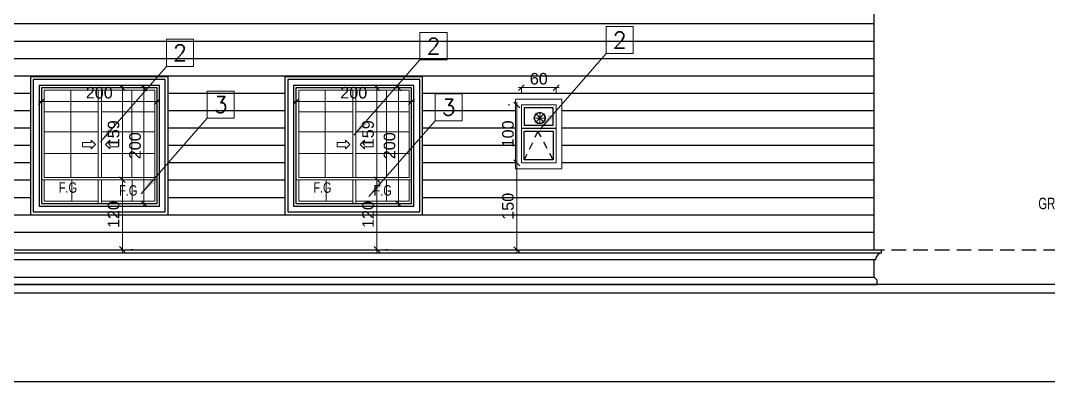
# Model space of a CAD drawing. Header units: millimetres. Extents: x -11627 to -10952, y 10244 to 10588.
# Drawn here: x -11105.66 to -11087.88, y 10390.83 to 10397.06 of the extents above; entities that cross this region are included whole.
import ezdxf
from ezdxf.enums import TextEntityAlignment as Align

# ---------------------------------------------------------------- set-up
doc = ezdxf.new("R2010")
doc.units = ezdxf.units.MM
doc.header["$PDMODE"] = 35
for name, pattern in [('DOT', [0.25, 0, -0.25]), ('HIDDEN', [0.375, 0.25, -0.125]), ('HIDDEN2', [0.1875, 0.125, -0.0625])]:
    doc.linetypes.add(name, pattern=pattern)
doc.layers.get('0').update_dxf_attribs({"lineweight": 5})
doc.layers.get('DEFPOINTS').update_dxf_attribs({"lineweight": 5})
for name, color, linetype in [('A-ARROW', 1, 'Continuous'), ('A-ELEV 01', 7, 'Continuous'), ('A-ELEV FAR', 8, 'Continuous'), ('A-ELEV MOULDING', 15, 'Continuous'), ('A-ELEV WINDOW', 150, 'Continuous'), ('A-OUTER DIMENSION', 52, 'Continuous'), ('A-REFLECT UP', 8, 'HIDDEN'), ('A-ROAD', 43, 'Continuous'), ('elev - cornice', 46, 'Continuous'), ('glass', 128, 'Continuous'), ('INSERT TEXT', 1, 'Continuous')]:
    doc.layers.add(name, color=color, linetype=linetype)
for name, color, linetype, lineweight in [('A-GEN DIMS INTERNAL', 86, 'Continuous', 5), ('A-GEN-TEXT.', 3, 'Continuous', 13), ('A-LEVEL TAG', 23, 'Continuous', 9), ('A-TEXT', 3, 'Continuous', 13), ('BORDER A1', 7, 'Continuous', 100), ('DIM IN', 191, 'Continuous', 5), ('elev.', 42, 'Continuous', 5), ('Notes', 32, 'Continuous', 5), ('Title Block', 7, 'Continuous', 0)]:
    doc.layers.add(name, color=color, linetype=linetype, lineweight=lineweight)
doc.styles.add('Finish-Square', font='ROMANS.shx', dxfattribs={"height": 0.2})
doc.styles.add('frame', font='verdana.ttf', dxfattribs={"width": 5})
doc.styles.add('GROUND FLOOR XREF - option 3$0$STYLE1', font='arial.ttf', dxfattribs={"height": 0.2})
doc.styles.add('GROUND FLOOR XREF - option 3$0$VILLA GF XREF$0$ROMANC', font='romanc__.ttf')
doc.styles.add('SIMPLEX', font='romans.shx', dxfattribs={"width": 0.75})
doc.styles.add('TEXTN', font='techl___.ttf', dxfattribs={"height": 0.15})
doc.styles.add('TEXTS', font='arial.ttf', dxfattribs={"width": 0.8})
doc.dimstyles.new('D100', dxfattribs={"dimtxt": 0.2, "dimasz": 0.1, "dimexe": 0.18, "dimexo": 0.0625, "dimgap": 0.1, "dimtad": 1, "dimzin": 0, "dimdsep": 46, "dimtxsty": 'SIMPLEX', "dimblk": 'DOT1', "dimcen": 0.1, "dimse1": 1, "dimse2": 1, "dimclrd": 256, "dimclre": 256, "dimclrt": 256, "dimadec": 0, "dimazin": 0, "dimtfac": 5, "dimtix": 1, "dimtmove": 2, "dimatfit": 3, "dimfxl": 1, "dimtolj": 1, "dimtzin": 0, "dimlwd": -1, "dimlwe": -1, "dimarcsym": 0})
doc.dimstyles.new('DIM 100', dxfattribs={"dimtxt": 0.2, "dimasz": 0.1, "dimexe": 0.15, "dimexo": 0.2, "dimgap": 0.05, "dimtad": 1, "dimdec": 0, "dimlfac": 100, "dimzin": 1, "dimdsep": 46, "dimtxsty": 'GROUND FLOOR XREF - option 3$0$STYLE1', "dimblk": 'OBLIQUE', "dimcen": 0.02, "dimdle": 0.05, "dimclrd": 256, "dimclre": 6, "dimclrt": 3, "dimadec": 1, "dimazin": 0, "dimtfac": 0.9, "dimtdec": 0, "dimtix": 1, "dimtofl": 0, "dimtmove": 2, "dimatfit": 3, "dimldrblk": 'ARCHTICK', "dimfxl": 1, "dimtolj": 1, "dimtzin": 12, "dimlwd": -1, "dimlwe": -1, "dimarcsym": 0})

# ---------------------------------------------------------------- blocks, each defined once
blk = doc.blocks.new('TAG-ELE-LVL')
at = {"layer": 'A-LEVEL TAG'}
for p, q in [((-0.21, 0.35), (-0.21, 0.75)), ((-0.21, 0.75), (1.09, 0.75)), ((1.09, 0.35), (1.09, 0.75)), ((-0.21, 0.35), (1.09, 0.35)), ((0, 0), (0, 0.25))]:
    blk.add_line(p, q, dxfattribs=at)
blk.add_lwpolyline([(0, 0), (0.21, 0.25), (-0.21, 0.25)], close=True, dxfattribs=at)
at = {"layer": 'A-LEVEL TAG', "color": 251}
blk.add_solid([(-0.21, 0.25), (0, 0), (0, 0.25)], dxfattribs=at)
at = {"layer": 'A-LEVEL TAG', "color": 50, "style": 'TEXTS', "width": 0.75}
blk.add_attdef('FLOOR-NAME', text='', height=0.25, dxfattribs=at).set_placement((-0.21, 0.8), align=Align.BOTTOM_LEFT)
blk.add_attdef('LVL', text='', height=0.225, dxfattribs=at).set_placement((0.44, 0.55), align=Align.MIDDLE_CENTER)
at = {"layer": 'A-LEVEL TAG', "color": 50, "style": 'TEXTN', "width": 0.75}
blk.add_attdef('-', (0.361, 0.07), '', height=0.175, dxfattribs=at)
blk = doc.blocks.new('DOT1')
at = {"color": 0}
for p, q in [((0, -2), (0, 2)), ((-2, 0), (2, 0))]:
    blk.add_line(p, q, dxfattribs=at)
blk.add_circle((0, 0), 0.54, dxfattribs=at)
blk = doc.blocks.new('*D232')
at = {"layer": 'A-OUTER DIMENSION', "transparency": 16777216}
blk.add_line((-11084.785, 10405.91), (-11084.785, 10392.449), dxfattribs=at)
at = {"layer": 'DEFPOINTS', "color": 0, "transparency": 16777216}
for p in [(-11090.059, 10406.01, 0.002), (-11088.432, 10392.349), (-11084.785, 10392.349)]:
    blk.add_point(p, dxfattribs=at)
at = {"layer": 'A-OUTER DIMENSION', "transparency": 16777216, "xscale": 0.1, "yscale": 0.1, "zscale": 0.1}
for p, rotation in [((-11084.785, 10406.01), 90), ((-11084.785, 10392.349), 270)]:
    blk.add_blockref('DOT1', p, dxfattribs=dict(at, rotation=rotation))
at = {"layer": 'A-OUTER DIMENSION', "transparency": 16777216, "insert": (-11084.564, 10399.57), "char_height": 0.2, "attachment_point": 5, "rotation": 90, "style": 'SIMPLEX'}
blk.add_mtext('\\A1;13.66', dxfattribs=at)
blk = doc.blocks.new('_Oblique')
at = {"color": 0, "linetype": 'ByBlock', "lineweight": -2}
blk.add_line((-0.5, -0.5), (0.5, 0.5), dxfattribs=at)
blk = doc.blocks.new('*D267')
at = {"layer": 'A-GEN DIMS INTERNAL', "color": 6, "linetype": 'DOT', "transparency": 16777216}
for p, q in [((-11096.996, 10395.8), (-11096.996, 10396.05)), ((-11096.396, 10395.8), (-11096.396, 10396.05))]:
    blk.add_line(p, q, dxfattribs=at)
at = {"layer": 'A-GEN DIMS INTERNAL', "transparency": 16777216}
blk.add_line((-11097.046, 10395.9), (-11096.346, 10395.9), dxfattribs=at)
at = {"layer": 'DEFPOINTS', "color": 0, "transparency": 16777216}
for p in [(-11096.396, 10395.9), (-11096.996, 10395.6, 0), (-11096.396, 10395.6, 0)]:
    blk.add_point(p, dxfattribs=at)
at = {"layer": 'A-GEN DIMS INTERNAL', "transparency": 16777216, "xscale": 0.1, "yscale": 0.1, "zscale": 0.1, "rotation": 180}
blk.add_blockref('_Oblique', (-11096.996, 10395.9), dxfattribs=at)
at = {"layer": 'A-GEN DIMS INTERNAL', "transparency": 16777216, "xscale": 0.1, "yscale": 0.1, "zscale": 0.1}
blk.add_blockref('_Oblique', (-11096.396, 10395.9), dxfattribs=at)
at = {"layer": 'A-GEN DIMS INTERNAL', "color": 3, "transparency": 16777216, "insert": (-11096.696, 10396.052), "char_height": 0.2, "attachment_point": 5, "style": 'GROUND FLOOR XREF - option 3$0$STYLE1'}
blk.add_mtext('\\A1;60', dxfattribs=at)
blk = doc.blocks.new('_ArchTick')
at = {"color": 0, "linetype": 'ByBlock', "const_width": 0.15}
blk.add_lwpolyline([(-0.5, -0.5), (0.5, 0.5)], dxfattribs=at)
blk = doc.blocks.new('*D268')
at = {"layer": 'A-GEN DIMS INTERNAL', "color": 6, "linetype": 'DOT', "transparency": 16777216}
for p, q in [((-11097.196, 10395.6), (-11097.226, 10395.6)), ((-11097.196, 10394.6), (-11097.226, 10394.6))]:
    blk.add_line(p, q, dxfattribs=at)
at = {"layer": 'A-GEN DIMS INTERNAL', "transparency": 16777216}
blk.add_line((-11097.076, 10395.65), (-11097.076, 10394.55), dxfattribs=at)
at = {"layer": 'DEFPOINTS', "color": 0, "transparency": 16777216}
for p in [(-11096.996, 10395.6), (-11097.076, 10394.6), (-11096.996, 10394.6)]:
    blk.add_point(p, dxfattribs=at)
at = {"layer": 'A-GEN DIMS INTERNAL', "transparency": 16777216, "xscale": 0.1, "yscale": 0.1, "zscale": 0.1}
for p, rotation in [((-11097.076, 10395.6), 90), ((-11097.076, 10394.6), 270)]:
    blk.add_blockref('_Oblique', p, dxfattribs=dict(at, rotation=rotation))
at = {"layer": 'A-GEN DIMS INTERNAL', "color": 3, "transparency": 16777216, "insert": (-11097.228, 10395.1), "char_height": 0.2, "attachment_point": 5, "rotation": 90, "style": 'GROUND FLOOR XREF - option 3$0$STYLE1'}
blk.add_mtext('\\A1;100', dxfattribs=at)
blk = doc.blocks.new('*D269')
at = {"layer": 'A-GEN DIMS INTERNAL', "color": 6, "linetype": 'DOT', "transparency": 16777216}
for p, q in [((-11097.196, 10394.6), (-11097.226, 10394.6)), ((-11097.226, 10393.1), (-11097.226, 10393.1))]:
    blk.add_line(p, q, dxfattribs=at)
at = {"layer": 'A-GEN DIMS INTERNAL', "transparency": 16777216}
blk.add_line((-11097.076, 10394.65), (-11097.076, 10393.05), dxfattribs=at)
at = {"layer": 'DEFPOINTS', "color": 0, "transparency": 16777216}
for p in [(-11096.996, 10394.6), (-11097.076, 10393.1), (-11097.026, 10393.1, 0)]:
    blk.add_point(p, dxfattribs=at)
at = {"layer": 'A-GEN DIMS INTERNAL', "transparency": 16777216, "xscale": 0.1, "yscale": 0.1, "zscale": 0.1}
for p, rotation in [((-11097.076, 10394.6), 90), ((-11097.076, 10393.1), 270)]:
    blk.add_blockref('_Oblique', p, dxfattribs=dict(at, rotation=rotation))
at = {"layer": 'A-GEN DIMS INTERNAL', "color": 3, "transparency": 16777216, "insert": (-11097.228, 10393.85), "char_height": 0.2, "attachment_point": 5, "rotation": 90, "style": 'GROUND FLOOR XREF - option 3$0$STYLE1'}
blk.add_mtext('\\A1;150', dxfattribs=at)
blk = doc.blocks.new('*D256')
at = {"layer": 'A-GEN DIMS INTERNAL', "color": 6, "linetype": 'DOT', "transparency": 16777216}
for p, q in [((-11099.096, 10395.896), (-11099.274, 10395.896)), ((-11099.096, 10393.896), (-11099.274, 10393.896))]:
    blk.add_line(p, q, dxfattribs=at)
at = {"layer": 'A-GEN DIMS INTERNAL', "transparency": 16777216}
blk.add_line((-11099.124, 10395.946), (-11099.124, 10393.846), dxfattribs=at)
at = {"layer": 'DEFPOINTS', "color": 0, "transparency": 16777216}
for p in [(-11098.896, 10395.896, 5.556), (-11099.124, 10393.896), (-11098.896, 10393.896, 5.556)]:
    blk.add_point(p, dxfattribs=at)
at = {"layer": 'A-GEN DIMS INTERNAL', "transparency": 16777216, "xscale": 0.1, "yscale": 0.1, "zscale": 0.1}
for p, rotation in [((-11099.124, 10395.896), 90), ((-11099.124, 10393.896), 270)]:
    blk.add_blockref('_Oblique', p, dxfattribs=dict(at, rotation=rotation))
at = {"layer": 'A-GEN DIMS INTERNAL', "color": 3, "transparency": 16777216, "insert": (-11099.276, 10394.896), "char_height": 0.2, "attachment_point": 5, "rotation": 90, "style": 'GROUND FLOOR XREF - option 3$0$STYLE1'}
blk.add_mtext('\\A1;200', dxfattribs=at)
blk = doc.blocks.new('*D257')
at = {"layer": 'A-GEN DIMS INTERNAL', "transparency": 16777216}
blk.add_line((-11099.495, 10394.36), (-11099.495, 10393.055), dxfattribs=at)
at = {"layer": 'A-GEN DIMS INTERNAL', "color": 6, "linetype": 'DOT', "transparency": 16777216}
for p, q in [((-11099.313, 10394.31), (-11099.345, 10394.31)), ((-11099.311, 10393.105), (-11099.345, 10393.105))]:
    blk.add_line(p, q, dxfattribs=at)
at = {"layer": 'DEFPOINTS', "color": 0, "transparency": 16777216}
for p in [(-11099.513, 10394.31, 5.556), (-11099.511, 10393.105, -0.006), (-11099.495, 10393.105)]:
    blk.add_point(p, dxfattribs=at)
at = {"layer": 'A-GEN DIMS INTERNAL', "transparency": 16777216, "xscale": 0.1, "yscale": 0.1, "zscale": 0.1}
for p, rotation in [((-11099.495, 10394.31), 90), ((-11099.495, 10393.105), 270)]:
    blk.add_blockref('_Oblique', p, dxfattribs=dict(at, rotation=rotation))
at = {"layer": 'A-GEN DIMS INTERNAL', "color": 3, "transparency": 16777216, "insert": (-11099.647, 10393.708), "char_height": 0.2, "attachment_point": 5, "rotation": 90, "style": 'GROUND FLOOR XREF - option 3$0$STYLE1'}
blk.add_mtext('\\A1;120', dxfattribs=at)
blk = doc.blocks.new('*D258')
at = {"layer": 'A-GEN DIMS INTERNAL', "color": 6, "linetype": 'DOT', "transparency": 16777216}
for p, q in [((-11100.895, 10395.696), (-11100.895, 10395.509)), ((-11098.896, 10395.696), (-11098.896, 10395.509))]:
    blk.add_line(p, q, dxfattribs=at)
at = {"layer": 'A-GEN DIMS INTERNAL', "transparency": 16777216}
blk.add_line((-11100.945, 10395.659), (-11098.846, 10395.659), dxfattribs=at)
at = {"layer": 'DEFPOINTS', "color": 0, "transparency": 16777216}
for p in [(-11100.895, 10395.896), (-11098.896, 10395.896), (-11098.896, 10395.659)]:
    blk.add_point(p, dxfattribs=at)
at = {"layer": 'A-GEN DIMS INTERNAL', "transparency": 16777216, "xscale": 0.1, "yscale": 0.1, "zscale": 0.1, "rotation": 180}
blk.add_blockref('_Oblique', (-11100.895, 10395.659), dxfattribs=at)
at = {"layer": 'A-GEN DIMS INTERNAL', "transparency": 16777216, "xscale": 0.1, "yscale": 0.1, "zscale": 0.1}
blk.add_blockref('_Oblique', (-11098.896, 10395.659), dxfattribs=at)
at = {"layer": 'A-GEN DIMS INTERNAL', "color": 3, "transparency": 16777216, "insert": (-11099.895, 10395.811), "char_height": 0.2, "attachment_point": 5, "style": 'GROUND FLOOR XREF - option 3$0$STYLE1'}
blk.add_mtext('\\A1;200', dxfattribs=at)
blk = doc.blocks.new('*D259')
at = {"layer": 'A-GEN DIMS INTERNAL', "transparency": 16777216}
blk.add_line((-11099.495, 10394.26), (-11099.495, 10395.946), dxfattribs=at)
at = {"layer": 'A-GEN DIMS INTERNAL', "color": 6, "linetype": 'DOT', "transparency": 16777216}
for p, q in [((-11099.295, 10395.896), (-11099.345, 10395.896)), ((-11099.295, 10394.31), (-11099.345, 10394.31))]:
    blk.add_line(p, q, dxfattribs=at)
at = {"layer": 'DEFPOINTS', "color": 0, "transparency": 16777216}
for p in [(-11099.495, 10395.896), (-11099.495, 10395.896), (-11099.495, 10394.31, -5.556)]:
    blk.add_point(p, dxfattribs=at)
at = {"layer": 'A-GEN DIMS INTERNAL', "transparency": 16777216, "xscale": 0.1, "yscale": 0.1, "zscale": 0.1}
for p, rotation in [((-11099.495, 10395.896), 90), ((-11099.495, 10394.31), 270)]:
    blk.add_blockref('_Oblique', p, dxfattribs=dict(at, rotation=rotation))
at = {"layer": 'A-GEN DIMS INTERNAL', "color": 3, "transparency": 16777216, "insert": (-11099.647, 10395.103), "char_height": 0.2, "attachment_point": 5, "rotation": 90, "style": 'GROUND FLOOR XREF - option 3$0$STYLE1'}
blk.add_mtext('\\A1;159', dxfattribs=at)
blk = doc.blocks.new('*D252')
at = {"layer": 'A-GEN DIMS INTERNAL', "color": 6, "linetype": 'DOT', "transparency": 16777216}
for p, q in [((-11103.496, 10395.896), (-11103.674, 10395.896)), ((-11103.496, 10393.896), (-11103.674, 10393.896))]:
    blk.add_line(p, q, dxfattribs=at)
at = {"layer": 'A-GEN DIMS INTERNAL', "transparency": 16777216}
blk.add_line((-11103.524, 10395.946), (-11103.524, 10393.846), dxfattribs=at)
at = {"layer": 'DEFPOINTS', "color": 0, "transparency": 16777216}
for p in [(-11103.296, 10395.896, 5.556), (-11103.524, 10393.896), (-11103.296, 10393.896, 5.556)]:
    blk.add_point(p, dxfattribs=at)
at = {"layer": 'A-GEN DIMS INTERNAL', "transparency": 16777216, "xscale": 0.1, "yscale": 0.1, "zscale": 0.1}
for p, rotation in [((-11103.524, 10395.896), 90), ((-11103.524, 10393.896), 270)]:
    blk.add_blockref('_Oblique', p, dxfattribs=dict(at, rotation=rotation))
at = {"layer": 'A-GEN DIMS INTERNAL', "color": 3, "transparency": 16777216, "insert": (-11103.676, 10394.896), "char_height": 0.2, "attachment_point": 5, "rotation": 90, "style": 'GROUND FLOOR XREF - option 3$0$STYLE1'}
blk.add_mtext('\\A1;200', dxfattribs=at)
blk = doc.blocks.new('*D253')
at = {"layer": 'A-GEN DIMS INTERNAL', "transparency": 16777216}
blk.add_line((-11103.895, 10394.36), (-11103.895, 10393.055), dxfattribs=at)
at = {"layer": 'A-GEN DIMS INTERNAL', "color": 6, "linetype": 'DOT', "transparency": 16777216}
for p, q in [((-11103.713, 10394.31), (-11103.745, 10394.31)), ((-11103.711, 10393.105), (-11103.745, 10393.105))]:
    blk.add_line(p, q, dxfattribs=at)
at = {"layer": 'DEFPOINTS', "color": 0, "transparency": 16777216}
for p in [(-11103.913, 10394.31, 5.556), (-11103.911, 10393.105, -0.006), (-11103.895, 10393.105)]:
    blk.add_point(p, dxfattribs=at)
at = {"layer": 'A-GEN DIMS INTERNAL', "transparency": 16777216, "xscale": 0.1, "yscale": 0.1, "zscale": 0.1}
for p, rotation in [((-11103.895, 10394.31), 90), ((-11103.895, 10393.105), 270)]:
    blk.add_blockref('_Oblique', p, dxfattribs=dict(at, rotation=rotation))
at = {"layer": 'A-GEN DIMS INTERNAL', "color": 3, "transparency": 16777216, "insert": (-11104.047, 10393.708), "char_height": 0.2, "attachment_point": 5, "rotation": 90, "style": 'GROUND FLOOR XREF - option 3$0$STYLE1'}
blk.add_mtext('\\A1;120', dxfattribs=at)
blk = doc.blocks.new('*D254')
at = {"layer": 'A-GEN DIMS INTERNAL', "color": 6, "linetype": 'DOT', "transparency": 16777216}
for p, q in [((-11105.295, 10395.696), (-11105.295, 10395.509)), ((-11103.296, 10395.696), (-11103.296, 10395.509))]:
    blk.add_line(p, q, dxfattribs=at)
at = {"layer": 'A-GEN DIMS INTERNAL', "transparency": 16777216}
blk.add_line((-11105.345, 10395.659), (-11103.246, 10395.659), dxfattribs=at)
at = {"layer": 'DEFPOINTS', "color": 0, "transparency": 16777216}
for p in [(-11105.295, 10395.896), (-11103.296, 10395.896), (-11103.296, 10395.659)]:
    blk.add_point(p, dxfattribs=at)
at = {"layer": 'A-GEN DIMS INTERNAL', "transparency": 16777216, "xscale": 0.1, "yscale": 0.1, "zscale": 0.1, "rotation": 180}
blk.add_blockref('_Oblique', (-11105.295, 10395.659), dxfattribs=at)
at = {"layer": 'A-GEN DIMS INTERNAL', "transparency": 16777216, "xscale": 0.1, "yscale": 0.1, "zscale": 0.1}
blk.add_blockref('_Oblique', (-11103.296, 10395.659), dxfattribs=at)
at = {"layer": 'A-GEN DIMS INTERNAL', "color": 3, "transparency": 16777216, "insert": (-11104.295, 10395.811), "char_height": 0.2, "attachment_point": 5, "style": 'GROUND FLOOR XREF - option 3$0$STYLE1'}
blk.add_mtext('\\A1;200', dxfattribs=at)
blk = doc.blocks.new('*D255')
at = {"layer": 'A-GEN DIMS INTERNAL', "transparency": 16777216}
blk.add_line((-11103.895, 10394.26), (-11103.895, 10395.946), dxfattribs=at)
at = {"layer": 'A-GEN DIMS INTERNAL', "color": 6, "linetype": 'DOT', "transparency": 16777216}
for p, q in [((-11103.695, 10395.896), (-11103.745, 10395.896)), ((-11103.695, 10394.31), (-11103.745, 10394.31))]:
    blk.add_line(p, q, dxfattribs=at)
at = {"layer": 'DEFPOINTS', "color": 0, "transparency": 16777216}
for p in [(-11103.895, 10395.896), (-11103.895, 10395.896), (-11103.895, 10394.31, -5.556)]:
    blk.add_point(p, dxfattribs=at)
at = {"layer": 'A-GEN DIMS INTERNAL', "transparency": 16777216, "xscale": 0.1, "yscale": 0.1, "zscale": 0.1}
for p, rotation in [((-11103.895, 10395.896), 90), ((-11103.895, 10394.31), 270)]:
    blk.add_blockref('_Oblique', p, dxfattribs=dict(at, rotation=rotation))
at = {"layer": 'A-GEN DIMS INTERNAL', "color": 3, "transparency": 16777216, "insert": (-11104.047, 10395.103), "char_height": 0.2, "attachment_point": 5, "rotation": 90, "style": 'GROUND FLOOR XREF - option 3$0$STYLE1'}
blk.add_mtext('\\A1;159', dxfattribs=at)
blk = doc.blocks.new('Finish-Square')
at = {"color": 0}
blk.add_lwpolyline([(-0.15, -0.15), (0.15, -0.15), (0.15, 0.15), (-0.15, 0.15)], close=True, dxfattribs=at)
at = {"color": 0, "style": 'Finish-Square'}
blk.add_attdef('1', text='', height=0.18, dxfattribs=at).set_placement((0, 0), align=Align.MIDDLE_CENTER)
blk = doc.blocks.new('ADM FRAME-A2')
at = {"layer": 'BORDER A1', "lineweight": 25}
blk.add_lwpolyline([(-58.529, 2.457), (-11.557, 2.457), (-11.557, 40.943), (-58.529, 40.943)], close=True, dxfattribs=at)
blk = doc.blocks.new('2')
at = {"layer": 'INSERT TEXT', "color": 9}
for p, q in [((-11090.896, 10396.999, -0.002), (-11113.096, 10396.999, -0.006)), ((-11090.896, 10396.699, -0.002), (-11113.096, 10396.699, -0.006)), ((-11090.896, 10396.399, -0.002), (-11113.096, 10396.399, -0.006)), ((-11090.896, 10396.099, -0.002), (-11113.096, 10396.099, -0.006)), ((-11105.486, 10395.799, -0.005), (-11113.096, 10395.799, -0.006)), ((-11101.086, 10395.799, -0.004), (-11103.104, 10395.799, -0.004)), ((-11090.896, 10395.799, -0.002), (-11098.704, 10395.799, -0.004)), ((-11105.486, 10395.499, -0.005), (-11106.996, 10395.499, -0.005)), ((-11101.086, 10395.499, -0.004), (-11103.104, 10395.499, -0.004)), ((-11097.096, 10395.499, -0.003), (-11098.704, 10395.499, -0.004)), ((-11090.896, 10395.499, -0.002), (-11096.296, 10395.499, -0.003)), ((-11105.486, 10395.199, -0.005), (-11106.996, 10395.199, -0.005)), ((-11101.086, 10395.199, -0.004), (-11103.104, 10395.199, -0.004)), ((-11097.096, 10395.199, -0.003), (-11098.704, 10395.199, -0.004)), ((-11090.896, 10395.199, -0.002), (-11096.296, 10395.199, -0.003)), ((-11105.486, 10394.899, -0.005), (-11106.996, 10394.899, -0.005)), ((-11101.086, 10394.899, -0.004), (-11103.104, 10394.899, -0.004)), ((-11097.096, 10394.899, -0.003), (-11098.704, 10394.899, -0.004)), ((-11090.896, 10394.899, -0.002), (-11096.296, 10394.899, -0.003)), ((-11105.486, 10394.599, -0.005), (-11106.996, 10394.599, -0.005)), ((-11101.086, 10394.599, -0.004), (-11103.104, 10394.599, -0.004)), ((-11097.096, 10394.599, -0.003), (-11098.704, 10394.599, -0.004)), ((-11090.896, 10394.599, -0.002), (-11096.296, 10394.599, -0.003)), ((-11105.486, 10394.299, -0.005), (-11113.096, 10394.299, -0.006)), ((-11101.086, 10394.299, -0.004), (-11103.104, 10394.299, -0.004)), ((-11090.896, 10394.299, -0.002), (-11098.704, 10394.299, -0.004)), ((-11105.486, 10393.999, -0.005), (-11113.096, 10393.999, -0.006)), ((-11101.086, 10393.999, -0.004), (-11103.104, 10393.999, -0.004)), ((-11090.896, 10393.999, -0.002), (-11098.704, 10393.999, -0.004)), ((-11090.896, 10393.699, -0.002), (-11113.096, 10393.699, -0.006)), ((-11090.896, 10393.399, -0.002), (-11113.096, 10393.399, -0.006))]:
    blk.add_line(p, q, dxfattribs=at)

msp = doc.modelspace()

# ---------------------------------------------------------------- linework, layer by layer
at = {"layer": 'A-ARROW', "lineweight": 15, "elevation": -0.006}
for points in [[(-11104.435, 10394.843), (-11104.361, 10394.917), (-11104.435, 10394.991), (-11104.435, 10394.954), (-11104.584, 10394.954), (-11104.584, 10394.88), (-11104.435, 10394.88)], [(-11104.111, 10394.843), (-11104.185, 10394.917), (-11104.111, 10394.991), (-11104.111, 10394.954), (-11103.962, 10394.954), (-11103.962, 10394.88), (-11104.111, 10394.88)], [(-11100.035, 10394.843), (-11099.961, 10394.917), (-11100.035, 10394.991), (-11100.035, 10394.954), (-11100.184, 10394.954), (-11100.184, 10394.88), (-11100.035, 10394.88)], [(-11099.711, 10394.843), (-11099.785, 10394.917), (-11099.711, 10394.991), (-11099.711, 10394.954), (-11099.562, 10394.954), (-11099.562, 10394.88), (-11099.711, 10394.88)]]:
    msp.add_lwpolyline(points, close=True, dxfattribs=at)
at = {"layer": 'A-ELEV 01'}
msp.add_line((-11090.896, 10393.099, -0.002), (-11090.896, 10402.56, -0.009), dxfattribs=at)
at = {"layer": 'A-ELEV FAR', "color": 8, "linetype": 'HIDDEN2'}
for p, q in [((-11096.711, 10395.15), (-11096.946, 10394.65, -0.001)), ((-11096.446, 10394.65, -0.001), (-11096.711, 10395.15))]:
    msp.add_line(p, q, dxfattribs=at)
at = {"layer": 'A-ELEV MOULDING'}
msp.add_line((-11077.705, 10392.499, -0.002), (-11123.305, 10392.499, -0.002), dxfattribs=at)
for points in [[(-11105.486, 10396.088), (-11105.486, 10393.704), (-11103.104, 10393.704), (-11103.104, 10396.088)], [(-11105.436, 10396.038), (-11105.436, 10393.754), (-11103.154, 10393.754), (-11103.154, 10396.038)], [(-11101.086, 10396.088), (-11101.086, 10393.704), (-11098.704, 10393.704), (-11098.704, 10396.088)], [(-11101.036, 10396.038), (-11101.036, 10393.754), (-11098.754, 10393.754), (-11098.754, 10396.038)], [(-11105.336, 10395.938), (-11105.336, 10393.854), (-11103.254, 10393.854), (-11103.254, 10395.938)], [(-11105.295, 10395.896), (-11105.295, 10393.896), (-11103.296, 10393.896), (-11103.296, 10395.896)], [(-11100.936, 10395.938), (-11100.936, 10393.854), (-11098.854, 10393.854), (-11098.854, 10395.938)], [(-11100.895, 10395.896), (-11100.895, 10393.896), (-11098.896, 10393.896), (-11098.896, 10395.896)]]:
    msp.add_lwpolyline(points, close=True, dxfattribs=at)
at = {"layer": 'A-ELEV WINDOW', "lineweight": 15}
for p, q in [((-11104.788, 10395.855), (-11105.245, 10395.855)), ((-11104.788, 10394.35), (-11104.788, 10395.855)), ((-11104.312, 10395.855), (-11104.312, 10394.35)), ((-11104.312, 10395.855), (-11103.731, 10395.855)), ((-11104.257, 10395.855), (-11104.257, 10394.35)), ((-11103.336, 10395.855), (-11103.731, 10395.855)), ((-11103.731, 10394.36), (-11103.731, 10395.855)), ((-11100.388, 10395.855), (-11100.845, 10395.855)), ((-11100.388, 10394.35), (-11100.388, 10395.855)), ((-11099.912, 10395.855), (-11099.912, 10394.35)), ((-11099.912, 10395.855), (-11099.331, 10395.855)), ((-11099.857, 10395.855), (-11099.857, 10394.35)), ((-11098.936, 10395.855), (-11099.331, 10395.855)), ((-11099.331, 10394.36), (-11099.331, 10395.855)), ((-11104.312, 10395.48), (-11105.245, 10395.48)), ((-11103.336, 10395.48), (-11104.257, 10395.48)), ((-11099.912, 10395.48), (-11100.845, 10395.48)), ((-11098.936, 10395.48), (-11099.857, 10395.48)), ((-11104.312, 10395.136), (-11105.245, 10395.136)), ((-11103.336, 10395.136), (-11104.257, 10395.136)), ((-11099.912, 10395.136), (-11100.845, 10395.136)), ((-11098.936, 10395.136), (-11099.857, 10395.136)), ((-11104.312, 10394.763), (-11105.245, 10394.763)), ((-11103.336, 10394.763), (-11104.257, 10394.763)), ((-11099.912, 10394.763), (-11100.845, 10394.763)), ((-11098.936, 10394.763), (-11099.857, 10394.763)), ((-11103.29, 10394.31), (-11105.3, 10394.31)), ((-11104.771, 10393.941), (-11104.771, 10394.31)), ((-11104.312, 10394.31), (-11104.312, 10393.896)), ((-11104.257, 10394.31), (-11104.257, 10393.896)), ((-11103.728, 10393.941), (-11103.728, 10394.31)), ((-11098.89, 10394.31), (-11100.9, 10394.31)), ((-11100.371, 10393.941), (-11100.371, 10394.31)), ((-11099.912, 10394.31), (-11099.912, 10393.896)), ((-11099.857, 10394.31), (-11099.857, 10393.896)), ((-11099.328, 10393.941), (-11099.328, 10394.31)), ((-11104.312, 10393.941), (-11105.245, 10393.941)), ((-11104.312, 10393.941), (-11105.245, 10393.941)), ((-11104.312, 10393.896), (-11105.245, 10393.896)), ((-11103.336, 10393.941), (-11104.257, 10393.941)), ((-11099.912, 10393.941), (-11100.845, 10393.941)), ((-11099.912, 10393.941), (-11100.845, 10393.941)), ((-11099.912, 10393.896), (-11100.845, 10393.896)), ((-11098.936, 10393.941), (-11099.857, 10393.941))]:
    msp.add_line(p, q, dxfattribs=at)
for points in [[(-11103.336, 10395.855), (-11103.336, 10394.35), (-11105.245, 10394.35), (-11105.245, 10395.855), (-11104.312, 10395.855)], [(-11098.936, 10395.855), (-11098.936, 10394.35), (-11100.845, 10394.35), (-11100.845, 10395.855), (-11099.912, 10395.855)], [(-11104.312, 10394.35), (-11104.312, 10394.536)], [(-11104.257, 10394.35), (-11104.257, 10394.536)], [(-11099.912, 10394.35), (-11099.912, 10394.536)], [(-11099.857, 10394.35), (-11099.857, 10394.536)], [(-11105.245, 10394.31), (-11105.245, 10393.941)], [(-11104.312, 10393.963), (-11104.312, 10394.31)], [(-11104.257, 10393.963), (-11104.257, 10394.31)], [(-11103.336, 10394.31), (-11103.336, 10393.941)], [(-11100.845, 10394.31), (-11100.845, 10393.941)], [(-11099.912, 10393.963), (-11099.912, 10394.31)], [(-11099.857, 10393.963), (-11099.857, 10394.31)], [(-11098.936, 10394.31), (-11098.936, 10393.941)]]:
    msp.add_lwpolyline(points, dxfattribs=at)
at = {"layer": 'A-REFLECT UP'}
msp.add_line((-11113.096, 10393.099, -0.008), (-11083.858, 10393.099, -0.008), dxfattribs=at)
at = {"layer": 'A-ROAD'}
msp.add_line((-11077.705, 10392.349, -0.002), (-11123.305, 10392.349, -0.002), dxfattribs=at)
at = {"layer": 'DIM IN'}
msp.add_line((-11090.896, 10392.624, -0.008), (-11090.896, 10392.924, -0.002), dxfattribs=at)
at = {"layer": 'elev - cornice', "ltscale": 2}
for p, q in [((-11113.672, 10393.099, -0.01), (-11090.771, 10393.099, -0.002)), ((-11113.672, 10393.049, -0.01), (-11090.771, 10393.049, -0.002)), ((-11090.771, 10393.049, -0.002), (-11090.771, 10393.099, -0.002)), ((-11090.871, 10392.924, -0.002), (-11113.572, 10392.924, -0.01)), ((-11090.896, 10392.624, -0.008), (-11090.896, 10392.924, -0.002)), ((-11090.871, 10392.924, -0.002), (-11090.871, 10392.949, -0.002)), ((-11113.595, 10392.499, -0.016), (-11090.846, 10392.499, -0.008)), ((-11113.547, 10392.624, -0.016), (-11090.896, 10392.624, -0.008)), ((-11090.896, 10392.624, -0.008), (-11090.846, 10392.574, -0.008)), ((-11090.846, 10392.499, -0.008), (-11090.846, 10392.574, -0.008))]:
    msp.add_line(p, q, dxfattribs=at)
msp.add_arc((-11090.748, 10392.926, -0.002), 0.125, 100.4969, 169.5031, dxfattribs=at)
at = {"layer": 'elev.'}
for p, q in [((-11096.59, 10395.375, -0.001), (-11096.77, 10395.375, -0.001)), ((-11096.744, 10395.311, -0.001), (-11096.616, 10395.439, -0.001)), ((-11096.616, 10395.311, -0.001), (-11096.744, 10395.439, -0.001)), ((-11096.68, 10395.465, -0.001), (-11096.68, 10395.285, -0.001))]:
    msp.add_line(p, q, dxfattribs=at)
for points in [[(-11096.296, 10394.5), (-11097.096, 10394.5), (-11097.096, 10395.7), (-11096.296, 10395.7)], [(-11096.396, 10394.6), (-11096.996, 10394.6), (-11096.996, 10395.6), (-11096.396, 10395.6)]]:
    msp.add_lwpolyline(points, close=True, dxfattribs=at)
for radius in [0.1, 0.09]:
    msp.add_circle((-11096.68, 10395.375, -0.001), radius, dxfattribs=at)
at = {"layer": 'glass'}
msp.add_line((-11096.996, 10395.2, -0.001), (-11096.396, 10395.2, -0.001), dxfattribs=at)
for points in [[(-11096.446, 10395.55), (-11096.946, 10395.55), (-11096.946, 10395.25), (-11096.446, 10395.25)], [(-11096.446, 10394.65), (-11096.946, 10394.65), (-11096.946, 10395.15), (-11096.446, 10395.15)]]:
    msp.add_lwpolyline(points, close=True, dxfattribs=at)

# ---------------------------------------------------------------- block references
at = {"layer": 'A-LEVEL TAG'}
ref = msp.add_blockref('TAG-ELE-LVL', (-11086.622, 10393.099, -0.008), dxfattribs=dict(at, xscale=-0.8, yscale=0.8))
ref.add_attrib('FLOOR-NAME', 'GROUND FLOOR', dxfattribs={"color": 50, "height": 0.2, "style": 'TEXTS', "width": 0.7}).set_placement((-11088.059, 10393.739, -0.008), align=Align.BOTTOM_LEFT)
ref.add_attrib('-', 'F.F.L', (-11087.432, 10393.155, -0.008), dxfattribs={"layer": 'A-GEN-TEXT.', "height": 0.16, "style": 'GROUND FLOOR XREF - option 3$0$VILLA GF XREF$0$ROMANC'})
ref.add_attrib('LVL', '+0.75m', dxfattribs={"layer": 'A-GEN-TEXT.', "height": 0.1503, "style": 'frame'}).set_placement((-11086.974, 10393.539, -0.008), align=Align.MIDDLE_CENTER)
at = {"layer": 'INSERT TEXT', "color": 242, "true_color": 0xcd2027}
msp.add_blockref('2', (0, 0), dxfattribs=at)
at = {"layer": 'Notes', "xscale": 1.559999999999999, "yscale": 1.559999999999999, "zscale": 1.559999999999999}
for p, values in [((-11095.297, 10396.722, -0.007), {'1': '2'}), ((-11102.899, 10396.501, -0.007), {'1': '2'}), ((-11098.516, 10396.616, -0.007), {'1': '2'}), ((-11102.195, 10395.606, -0.007), {'1': '3'}), ((-11098.255, 10395.56, -0.007), {'1': '3'})]:
    msp.add_blockref('Finish-Square', p, dxfattribs=at).add_auto_attribs(values)
at = {"layer": 'Title Block'}
msp.add_blockref('ADM FRAME-A2', (-11064.775, 10388.369), dxfattribs=at)

# ---------------------------------------------------------------- texts
at = {"layer": 'A-TEXT', "style": 'GROUND FLOOR XREF - option 3$0$STYLE1', "width": 0.75}
for p in [(-11104.995, 10394.084, 9.308), (-11100.595, 10394.084, 9.308), (-11103.952, 10394.035, 9.308), (-11099.552, 10394.035, 9.308)]:
    msp.add_text('F.G', height=0.1804, dxfattribs=at).set_placement(p)

# ---------------------------------------------------------------- dimensions: what is measured, and where the dimension line sits
at = {"layer": 'A-GEN DIMS INTERNAL'}
for base, p1, p2, angle, picture, middle in [((-11096.396, 10395.9, -0.001), (-11096.996, 10395.6, -0.001), (-11096.396, 10395.6, -0.001), 180, '*D267', (-11096.696, 10396.052, -0.001)), ((-11103.296, 10395.659), (-11105.295, 10395.896), (-11103.296, 10395.896), 180, '*D254', (-11104.295, 10395.811)), ((-11103.895, 10395.896), (-11103.895, 10394.31, -5.556), (-11103.895, 10395.896), 90, '*D255', (-11104.047, 10395.103)), ((-11103.524, 10393.896, -5.556), (-11103.296, 10395.896), (-11103.296, 10393.896), 90, '*D252', (-11103.676, 10394.896, -5.556)), ((-11098.896, 10395.659), (-11100.895, 10395.896), (-11098.896, 10395.896), 180, '*D258', (-11099.895, 10395.811)), ((-11099.495, 10395.896), (-11099.495, 10394.31, -5.556), (-11099.495, 10395.896), 90, '*D259', (-11099.647, 10395.103)), ((-11099.124, 10393.896, -5.556), (-11098.896, 10395.896), (-11098.896, 10393.896), 90, '*D256', (-11099.276, 10394.896, -5.556)), ((-11097.076, 10394.6), (-11096.996, 10395.6), (-11096.996, 10394.6), 90, '*D268', (-11097.228, 10395.1)), ((-11097.076, 10393.1), (-11096.996, 10394.6), (-11097.026, 10393.1, 0), 90, '*D269', (-11097.228, 10393.85)), ((-11103.8946, 10393.1054, -5.5556), (-11103.9129, 10394.3103), (-11103.9105, 10393.1054, -5.562), 90, '*D253', (-11104.0467, 10393.7078, -5.5556)), ((-11099.4946, 10393.1054, -5.5556), (-11099.5129, 10394.3103), (-11099.5105, 10393.1054, -5.562), 90, '*D257', (-11099.6467, 10393.7078, -5.5556))]:
    dim = msp.add_linear_dim(base=base, p1=p1, p2=p2, angle=angle, dimstyle='DIM 100', dxfattribs=at)
    dim.commit()
    dim.dimension.update_dxf_attribs({"geometry": picture, "text_midpoint": middle})
at = {"layer": 'A-OUTER DIMENSION'}
dim = msp.add_linear_dim(base=(-11084.785, 10392.349, -0.008), p1=(-11090.059, 10406.01, -0.006), p2=(-11088.432, 10392.349, -0.008), angle=90, dimstyle='D100', dxfattribs=at)
dim.commit()
dim.dimension.update_dxf_attribs({"geometry": '*D232', "text_midpoint": (-11084.564, 10399.57, -0.008), "dimtype": 160})

# ---------------------------------------------------------------- leaders
at = {"layer": 'Notes'}
for points in [[(-11099.893, 10395.077, -0.007), (-11098.75, 10396.382, -0.007)], [(-11096.674, 10395.184, -0.007), (-11095.531, 10396.488, -0.007)], [(-11104.276, 10394.963, -0.007), (-11103.133, 10396.267, -0.007)], [(-11103.572, 10394.068, -0.007), (-11102.429, 10395.372, -0.007)], [(-11099.632, 10394.021, -0.007), (-11098.489, 10395.326, -0.007)]]:
    msp.add_leader(points, dimstyle='D100', override={"dimasz": 0.3, "dimfxl": 0, "dimfxlon": 1, "dimarcsym": 1}, dxfattribs=at)

doc.saveas('drawing.dxf')
